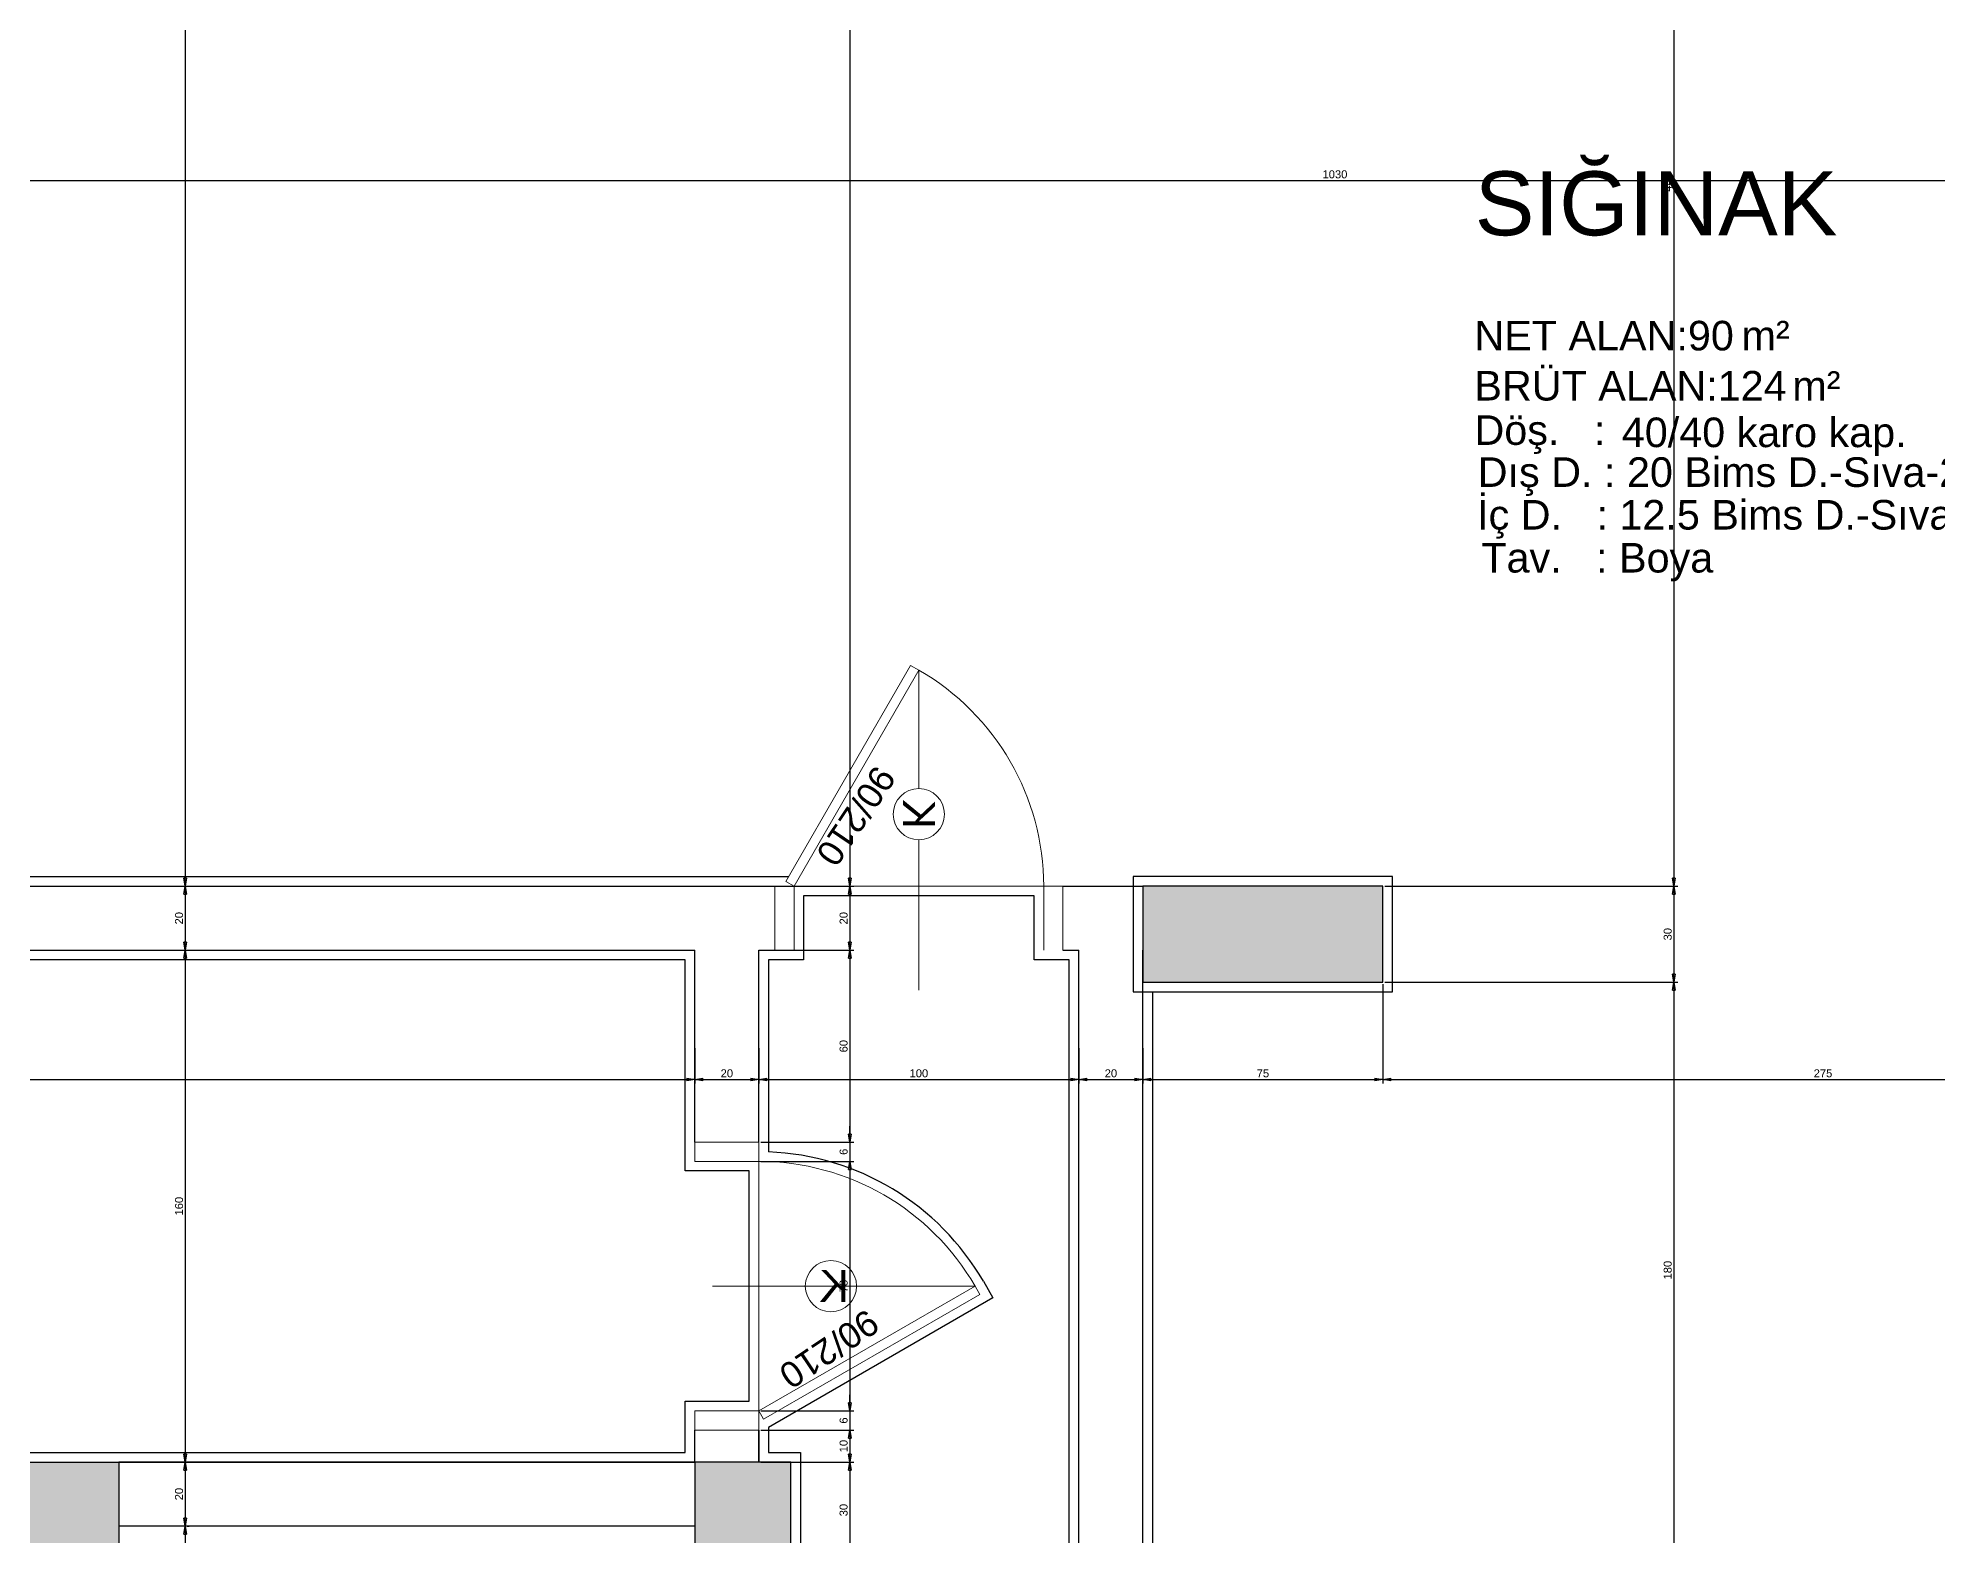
# Model space of a CAD drawing. Header units: millimetres. Extents: x -502 to 9998, y 2906 to 6004.
# Drawn here: x 1297 to 1891, y 4405 to 4873 of the extents above; entities that cross this region are included whole.
import ezdxf
from ezdxf.enums import TextEntityAlignment as Align

# ---------------------------------------------------------------- set-up
doc = ezdxf.new("R2010")
doc.units = ezdxf.units.MM
for name, color, linetype, lineweight in [('Duvar', 140, 'Continuous', 30), ('kapı pencere', 30, 'Continuous', 20), ('YAZı', 30, 'Continuous', 18), ('ölçülendirme', 80, 'Continuous', 30)]:
    doc.layers.add(name, color=color, linetype=linetype, lineweight=lineweight)
doc.layers.add('kolon', color=200, linetype='Continuous')
doc.layers.add('Sıva', color=180, linetype='Continuous')
doc.styles.get("Standard").update_dxf_attribs({"font": 'arial.ttf'})
doc.styles.add('STYLE1', font='arial.ttf', dxfattribs={"height": 20})

# ---------------------------------------------------------------- blocks, each defined once
blk = doc.blocks.new('_Closed')
at = {"color": 0, "linetype": 'ByBlock', "lineweight": -2}
for p, q in [((-1, 0.17), (0, 0)), ((-1, 0.17), (-1, -0.17)), ((0, 0), (-1, -0.17)), ((0, 0), (-1, 0))]:
    blk.add_line(p, q, dxfattribs=at)

msp = doc.modelspace()

# ---------------------------------------------------------------- hatches: boundary and pattern name
at = {"layer": 'kolon'}
h = msp.add_hatch(dxfattribs=at)
h.set_pattern_fill('ANGLE', color=256)
h.set_pattern_definition([(0, (0, 0), (0, 6.985), [5.08, -1.905]), (90, (0, 0), (-6.985, 4e-16), [5.08, -1.905])])
h.paths.add_polyline_path([(4787.34, 4657.42), (4817.34, 4657.42), (4817.34, 4582.42), (4787.34, 4582.42)])
h.paths.add_polyline_path([(5002.34, 3757.42), (4927.34, 3757.42), (4927.34, 3727.42), (5002.34, 3727.42)])
h.paths.add_polyline_path([(4987.34, 4077.42), (4927.34, 4077.42), (4927.34, 4047.42), (4987.34, 4047.42)])
h.paths.add_polyline_path([(4922.34, 4427.42), (4952.34, 4427.42), (4952.34, 4367.42), (4922.34, 4367.42)])
h.paths.add_polyline_path([(5157.34, 4107.42), (5127.34, 4107.42), (5127.34, 4047.42), (5157.34, 4047.42)])
h.paths.add_polyline_path([(5162.34, 4427.42), (5132.34, 4427.42), (5132.34, 4367.42), (5162.34, 4367.42)])
h.paths.add_polyline_path([(5347.34, 4607.42), (5272.34, 4607.42), (5272.34, 4577.42), (5347.34, 4577.42)])
h.paths.add_polyline_path([(5652.34, 4607.42), (5622.34, 4607.42), (5622.34, 4547.42), (5652.34, 4547.42)])
h.paths.add_polyline_path([(5652.34, 4087.42), (5622.34, 4087.42), (5622.34, 4027.42), (5652.34, 4027.42)])
h.paths.add_polyline_path([(5652.34, 3787.42), (5622.34, 3787.42), (5622.34, 3727.42), (5652.34, 3727.42)])
h.paths.add_polyline_path([(5847.34, 4077.42), (5792.34, 4077.42), (5792.34, 4047.42), (5847.34, 4047.42)])
h.paths.add_polyline_path([(5872.34, 4417.42), (5812.34, 4417.42), (5812.34, 4387.42), (5872.34, 4387.42)])
h.paths.add_polyline_path([(5872.34, 4892.42), (5822.34, 4892.42), (5822.34, 4847.42), (5872.34, 4847.42)])
h.paths.add_polyline_path([(4817.34, 5222.42), (4787.34, 5222.42), (4787.34, 5147.42), (4817.34, 5147.42)], flags=17)
h.paths.add_polyline_path([(5657.34, 5102.42), (5622.34, 5102.42), (5622.34, 5022.42), (5657.34, 5022.42)])
h.paths.add_polyline_path([(5297.34, 5222.42), (5272.34, 5222.42), (5272.34, 5047.42), (5297.34, 5047.42)])
h.paths.add_polyline_path([(4602.34, 3757.42), (4677.34, 3757.42), (4677.34, 3727.42), (4602.34, 3727.42)])
h.paths.add_polyline_path([(4617.34, 4077.42), (4677.34, 4077.42), (4677.34, 4047.42), (4617.34, 4047.42)])
h.paths.add_polyline_path([(4682.34, 4427.42), (4652.34, 4427.42), (4652.34, 4367.42), (4682.34, 4367.42)])
h.paths.add_polyline_path([(4447.34, 4107.42), (4477.34, 4107.42), (4477.34, 4047.42), (4447.34, 4047.42)])
h.paths.add_polyline_path([(4442.34, 4427.42), (4472.34, 4427.42), (4472.34, 4367.42), (4442.34, 4367.42)])
h.paths.add_polyline_path([(4257.34, 4607.42), (4332.34, 4607.42), (4332.34, 4577.42), (4257.34, 4577.42)])
h.paths.add_polyline_path([(3952.34, 4607.42), (3982.34, 4607.42), (3982.34, 4547.42), (3952.34, 4547.42)])
h.paths.add_polyline_path([(3952.34, 4087.42), (3982.34, 4087.42), (3982.34, 4027.42), (3952.34, 4027.42)])
h.paths.add_polyline_path([(3952.34, 3787.42), (3982.34, 3787.42), (3982.34, 3727.42), (3952.34, 3727.42)])
h.paths.add_polyline_path([(3757.34, 4077.42), (3812.34, 4077.42), (3812.34, 4047.42), (3757.34, 4047.42)])
h.paths.add_polyline_path([(3732.34, 4417.42), (3792.34, 4417.42), (3792.34, 4387.42), (3732.34, 4387.42)])
h.paths.add_polyline_path([(3732.34, 4892.42), (3782.34, 4892.42), (3782.34, 4847.42), (3732.34, 4847.42)])
h.paths.add_polyline_path([(4787.34, 5222.42), (4817.34, 5222.42), (4817.34, 5147.42), (4787.34, 5147.42)], flags=17)
h.paths.add_polyline_path([(3947.34, 5102.42), (3982.34, 5102.42), (3982.34, 5022.42), (3947.34, 5022.42)])
h.paths.add_polyline_path([(4307.34, 5222.42), (4332.34, 5222.42), (4332.34, 5047.42), (4307.34, 5047.42)])
h.paths.add_polyline_path([(1157.73, 4657.42), (1187.73, 4657.42), (1187.73, 4582.42), (1157.73, 4582.42)])
h.paths.add_polyline_path([(1372.73, 3757.42), (1297.73, 3757.42), (1297.73, 3727.42), (1372.73, 3727.42)])
h.paths.add_polyline_path([(1357.73, 4077.42), (1297.73, 4077.42), (1297.73, 4047.42), (1357.73, 4047.42)])
h.paths.add_polyline_path([(1292.73, 4427.42), (1322.73, 4427.42), (1322.73, 4367.42), (1292.73, 4367.42)])
h.paths.add_polyline_path([(1527.73, 4107.42), (1497.73, 4107.42), (1497.73, 4047.42), (1527.73, 4047.42)])
h.paths.add_polyline_path([(1532.73, 4427.42), (1502.73, 4427.42), (1502.73, 4367.42), (1532.73, 4367.42)])
h.paths.add_polyline_path([(1717.73, 4607.42), (1642.73, 4607.42), (1642.73, 4577.42), (1717.73, 4577.42)])
h.paths.add_polyline_path([(2022.73, 4607.42), (1992.73, 4607.42), (1992.73, 4547.42), (2022.73, 4547.42)])
h.paths.add_polyline_path([(2022.73, 4087.42), (1992.73, 4087.42), (1992.73, 4027.42), (2022.73, 4027.42)])
h.paths.add_polyline_path([(2022.73, 3787.42), (1992.73, 3787.42), (1992.73, 3727.42), (2022.73, 3727.42)])
h.paths.add_polyline_path([(2217.73, 4077.42), (2162.73, 4077.42), (2162.73, 4047.42), (2217.73, 4047.42)])
h.paths.add_polyline_path([(2242.73, 4417.42), (2182.73, 4417.42), (2182.73, 4387.42), (2242.73, 4387.42)])
h.paths.add_polyline_path([(2242.73, 4892.42), (2192.73, 4892.42), (2192.73, 4847.42), (2242.73, 4847.42)])
h.paths.add_polyline_path([(1187.73, 5222.42), (1157.73, 5222.42), (1157.73, 5147.42), (1187.73, 5147.42)], flags=17)
h.paths.add_polyline_path([(2027.73, 5102.42), (1992.73, 5102.42), (1992.73, 5022.42), (2027.73, 5022.42)])
h.paths.add_polyline_path([(1667.73, 5222.42), (1642.73, 5222.42), (1642.73, 5047.42), (1667.73, 5047.42)])
h.paths.add_polyline_path([(972.73, 3757.42), (1047.73, 3757.42), (1047.73, 3727.42), (972.73, 3727.42)])
h.paths.add_polyline_path([(987.73, 4077.42), (1047.73, 4077.42), (1047.73, 4047.42), (987.73, 4047.42)])
h.paths.add_polyline_path([(1052.73, 4427.42), (1022.73, 4427.42), (1022.73, 4367.42), (1052.73, 4367.42)])
h.paths.add_polyline_path([(817.73, 4107.42), (847.73, 4107.42), (847.73, 4047.42), (817.73, 4047.42)])
h.paths.add_polyline_path([(812.73, 4427.42), (842.73, 4427.42), (842.73, 4367.42), (812.73, 4367.42)])
h.paths.add_polyline_path([(627.73, 4607.42), (702.73, 4607.42), (702.73, 4577.42), (627.73, 4577.42)])
h.paths.add_polyline_path([(322.73, 4607.42), (352.73, 4607.42), (352.73, 4547.42), (322.73, 4547.42)])
h.paths.add_polyline_path([(322.73, 4087.42), (352.73, 4087.42), (352.73, 4027.42), (322.73, 4027.42)])
h.paths.add_polyline_path([(322.73, 3787.42), (352.73, 3787.42), (352.73, 3727.42), (322.73, 3727.42)])
h.paths.add_polyline_path([(127.73, 4077.42), (182.73, 4077.42), (182.73, 4047.42), (127.73, 4047.42)])
h.paths.add_polyline_path([(102.73, 4417.42), (162.73, 4417.42), (162.73, 4387.42), (102.73, 4387.42)])
h.paths.add_polyline_path([(102.73, 4892.42), (152.73, 4892.42), (152.73, 4847.42), (102.73, 4847.42)])
h.paths.add_polyline_path([(1157.73, 5222.42), (1187.73, 5222.42), (1187.73, 5147.42), (1157.73, 5147.42)], flags=17)
h.paths.add_polyline_path([(317.73, 5102.42), (352.73, 5102.42), (352.73, 5022.42), (317.73, 5022.42)])
h.paths.add_polyline_path([(677.73, 5222.42), (702.73, 5222.42), (702.73, 5047.42), (677.73, 5047.42)])

# ---------------------------------------------------------------- linework, layer by layer
at = {"layer": 'Duvar'}
for p, q in [((1187.73, 4607.42), (1527.73, 4607.42)), ((1617.73, 4607.42), (1642.73, 4607.42)), ((1187.73, 4587.42), (1502.73, 4587.42)), ((1502.73, 4527.42), (1502.73, 4587.42)), ((1522.73, 4527.42), (1522.73, 4587.42)), ((1522.73, 4587.42), (1527.73, 4587.42)), ((1617.73, 4587.42), (1622.73, 4587.42)), ((1622.73, 4397.42), (1622.73, 4587.42)), ((1642.73, 4397.42), (1642.73, 4587.42)), ((1502.73, 4427.42), (1502.73, 4437.42)), ((1522.73, 4427.42), (1522.73, 4437.42)), ((1502.73, 4427.42), (1322.73, 4427.42)), ((1502.73, 4407.42), (1322.73, 4407.42))]:
    msp.add_line(p, q, dxfattribs=at)
at = {"layer": 'kapı pencere'}
for p, q in [((1531.14, 4608.92), (1570.14, 4676.47)), ((1570.14, 4676.47), (1572.73, 4674.97)), ((1572.73, 4674.97), (1533.73, 4607.42)), ((1572.73, 4674.97), (1572.73, 4637.94)), ((1572.73, 4621.94), (1572.73, 4574.97)), ((1533.73, 4607.42), (1527.73, 4607.42)), ((1527.73, 4607.42), (1527.73, 4587.42)), ((1533.73, 4607.42), (1531.14, 4608.92)), ((1533.73, 4607.42), (1611.73, 4607.42)), ((1533.73, 4587.42), (1533.73, 4607.42)), ((1617.73, 4607.42), (1611.73, 4607.42)), ((1611.73, 4607.42), (1611.73, 4587.42)), ((1617.73, 4587.42), (1617.73, 4607.42)), ((1527.73, 4587.42), (1533.73, 4587.42)), ((1522.73, 4443.42), (1522.73, 4521.42)), ((1508.22, 4482.42), (1555.18, 4482.42)), ((1590.28, 4482.42), (1553.25, 4482.42))]:
    msp.add_line(p, q, dxfattribs=at)
for points in [[(1502.73, 4521.42), (1502.73, 4527.42), (1522.73, 4527.42), (1522.73, 4521.42)], [(1522.73, 4443.42), (1524.23, 4440.82), (1591.78, 4479.82), (1590.28, 4482.42)], [(1502.73, 4437.42), (1502.73, 4443.42), (1522.73, 4443.42), (1522.73, 4437.42)]]:
    msp.add_lwpolyline(points, close=True, dxfattribs=at)
for centre in [(1572.73, 4629.94), (1545.25, 4482.42)]:
    msp.add_circle(centre, 8, dxfattribs=at)
for centre, start, end in [((1533.73, 4607.42), 0, 60), ((1522.73, 4443.42), 30, 90)]:
    msp.add_arc(centre, 78, start, end, dxfattribs=at)
at = {"layer": 'kolon'}
for points in [[(1717.73, 4607.42), (1642.73, 4607.42), (1642.73, 4577.42), (1717.73, 4577.42)], [(1292.73, 4427.42), (1322.73, 4427.42), (1322.73, 4367.42), (1292.73, 4367.42)], [(1532.73, 4427.42), (1502.73, 4427.42), (1502.73, 4367.42), (1532.73, 4367.42)]]:
    msp.add_lwpolyline(points, close=True, dxfattribs=at)
at = {"layer": 'Sıva'}
for p, q in [((1190.73, 4610.42), (1527.73, 4610.42)), ((1527.73, 4610.42), (1532, 4610.42)), ((1720.73, 4610.42), (1639.73, 4610.42)), ((1639.73, 4610.42), (1639.73, 4574.42)), ((1720.73, 4574.42), (1720.73, 4610.42)), ((1608.73, 4604.42), (1536.73, 4604.42)), ((1536.73, 4604.42), (1536.73, 4584.42)), ((1608.73, 4584.42), (1608.73, 4604.42)), ((1499.73, 4584.42), (1190.73, 4584.42)), ((1499.73, 4527.42), (1499.73, 4584.42)), ((1527.73, 4584.42), (1525.73, 4584.42)), ((1525.73, 4584.42), (1525.73, 4527.42)), ((1536.73, 4584.42), (1527.73, 4584.42)), ((1617.73, 4584.42), (1608.73, 4584.42)), ((1619.73, 4584.42), (1617.73, 4584.42)), ((1619.73, 4400.42), (1619.73, 4584.42)), ((1639.73, 4574.42), (1720.73, 4574.42)), ((1645.73, 4574.42), (1645.73, 4400.42)), ((1499.73, 4518.42), (1499.73, 4527.42)), ((1525.73, 4527.42), (1525.73, 4524.36)), ((1519.73, 4518.42), (1499.73, 4518.42)), ((1519.73, 4446.42), (1519.73, 4518.42)), ((1592.88, 4483.92), (1595.88, 4478.72)), ((1595.88, 4478.72), (1525.73, 4438.22)), ((1499.73, 4437.42), (1499.73, 4446.42)), ((1499.73, 4446.42), (1519.73, 4446.42)), ((1499.73, 4430.42), (1499.73, 4437.42)), ((1499.73, 4430.42), (1499.73, 4437.42)), ((1502.73, 4427.42), (1502.73, 4437.42)), ((1522.73, 4437.42), (1522.73, 4427.42)), ((1525.73, 4438.22), (1525.73, 4437.42)), ((1525.73, 4437.42), (1525.73, 4430.42)), ((1289.73, 4430.42), (1322.73, 4430.42)), ((1289.73, 4430.42), (1322.73, 4430.42)), ((1322.73, 4430.42), (1499.73, 4430.42)), ((1322.73, 4430.42), (1499.73, 4430.42)), ((1322.73, 4427.42), (1502.73, 4427.42)), ((1525.73, 4430.42), (1535.73, 4430.42)), ((1535.73, 4430.42), (1535.73, 4400.42)), ((1502.73, 4407.42), (1322.73, 4407.42))]:
    msp.add_line(p, q, dxfattribs=at)
msp.add_arc((1522.73, 4443.42), 81, 30, 87.87745, dxfattribs=at)
at = {"layer": 'ölçülendirme', "color": 90}
for p, q in [((1551.13, 5219.92), (1551.13, 4609.92)), ((1343.47, 5147.35), (1343.47, 4609.92)), ((1808.61, 5044.92), (1808.61, 4609.92)), ((1190.23, 4828.03), (2215.23, 4828.03)), ((1343.47, 4604.92), (1343.47, 4589.92)), ((1551.13, 4604.92), (1551.13, 4589.92)), ((1808.61, 4604.92), (1808.61, 4579.92)), ((1343.47, 4584.92), (1343.47, 4429.92)), ((1551.13, 4584.92), (1551.13, 4529.92)), ((1808.61, 4574.92), (1808.61, 4399.92)), ((845.23, 4547.03), (1500.23, 4547.03)), ((1505.23, 4547.03), (1520.23, 4547.03)), ((1525.23, 4547.03), (1620.23, 4547.03)), ((1625.23, 4547.03), (1640.23, 4547.03)), ((1645.23, 4547.03), (1715.23, 4547.03)), ((1720.23, 4547.03), (1990.23, 4547.03)), ((1551.13, 4529.92), (1551.13, 4532.42)), ((1551.13, 4527.42), (1551.13, 4521.42)), ((1551.13, 4518.92), (1551.13, 4516.42)), ((1551.13, 4518.92), (1551.13, 4445.92)), ((1551.13, 4445.92), (1551.13, 4448.42)), ((1551.13, 4443.42), (1551.13, 4437.42)), ((1551.13, 4434.92), (1551.13, 4432.42)), ((1551.13, 4434.92), (1551.13, 4429.92)), ((1343.47, 4424.92), (1343.47, 4409.92)), ((1551.13, 4424.92), (1551.13, 4399.92)), ((1343.47, 4404.92), (1343.47, 4369.92))]:
    msp.add_line(p, q, dxfattribs=at)
at = {"layer": 'ölçülendirme'}
for p, q in [((1344.1, 4607.42), (1344.72, 4607.42)), ((1344.1, 4607.42), (1344.72, 4607.42)), ((1523.36, 4607.42), (1552.38, 4607.42)), ((1523.36, 4607.42), (1552.38, 4607.42)), ((1718.36, 4607.42), (1809.86, 4607.42)), ((1718.36, 4607.42), (1809.86, 4607.42)), ((1344.1, 4587.42), (1344.72, 4587.42)), ((1344.1, 4587.42), (1344.72, 4587.42)), ((1523.36, 4587.42), (1552.38, 4587.42)), ((1523.36, 4587.42), (1552.38, 4587.42)), ((1717.73, 4576.79), (1717.73, 4545.78)), ((1717.73, 4576.79), (1717.73, 4545.78)), ((1718.36, 4577.42), (1809.86, 4577.42)), ((1718.36, 4577.42), (1809.86, 4577.42)), ((1502.73, 4556.79), (1502.73, 4545.78)), ((1502.73, 4556.79), (1502.73, 4545.78)), ((1522.73, 4556.79), (1522.73, 4545.78)), ((1522.73, 4556.79), (1522.73, 4545.78)), ((1622.73, 4556.79), (1622.73, 4545.78)), ((1622.73, 4556.79), (1622.73, 4545.78)), ((1642.73, 4556.79), (1642.73, 4545.78)), ((1642.73, 4556.79), (1642.73, 4545.78)), ((1523.36, 4527.42), (1552.38, 4527.42)), ((1523.36, 4527.42), (1552.38, 4527.42)), ((1523.36, 4521.42), (1552.38, 4521.42)), ((1523.36, 4521.42), (1552.38, 4521.42)), ((1523.36, 4443.42), (1552.38, 4443.42)), ((1523.36, 4443.42), (1552.38, 4443.42)), ((1523.36, 4437.42), (1552.38, 4437.42)), ((1523.36, 4437.42), (1552.38, 4437.42)), ((1344.1, 4427.42), (1344.72, 4427.42)), ((1344.1, 4427.42), (1344.72, 4427.42)), ((1523.36, 4427.42), (1552.38, 4427.42)), ((1523.36, 4427.42), (1552.38, 4427.42)), ((1344.1, 4407.42), (1344.72, 4407.42)), ((1344.1, 4407.42), (1344.72, 4407.42))]:
    msp.add_line(p, q, dxfattribs=at)

# ---------------------------------------------------------------- block references
at = {"layer": 'ölçülendirme', "color": 90, "xscale": 2.5, "yscale": 2.5, "zscale": 2.5}
for p, rotation in [((1343.47, 4607.42), 270), ((1343.47, 4607.42), 90), ((1551.13, 4607.42), 270), ((1551.13, 4607.42), 90), ((1808.61, 4607.42), 270), ((1808.61, 4607.42), 90), ((1343.47, 4587.42), 270), ((1343.47, 4587.42), 90), ((1551.13, 4587.42), 270), ((1551.13, 4587.42), 90), ((1808.61, 4577.42), 270), ((1808.61, 4577.42), 90), ((1502.73, 4547.03), 180), ((1522.73, 4547.03), 180), ((1622.73, 4547.03), 180), ((1642.73, 4547.03), 180), ((1717.73, 4547.03), 180), ((1551.13, 4527.42), 270), ((1551.13, 4527.42), 270), ((1551.13, 4521.42), 90), ((1551.13, 4521.42), 90), ((1551.13, 4443.42), 270), ((1551.13, 4443.42), 270), ((1551.13, 4437.42), 90), ((1551.13, 4437.42), 90), ((1343.47, 4427.42), 270), ((1343.47, 4427.42), 90), ((1551.13, 4427.42), 270), ((1551.13, 4427.42), 90), ((1343.47, 4407.42), 270), ((1343.47, 4407.42), 90)]:
    msp.add_blockref('_Closed', p, dxfattribs=dict(at, rotation=rotation))
for p in [(1502.73, 4547.03), (1522.73, 4547.03), (1622.73, 4547.03), (1642.73, 4547.03), (1717.73, 4547.03)]:
    msp.add_blockref('_Closed', p, dxfattribs=at)

# ---------------------------------------------------------------- texts
at = {"layer": 'kapı pencere', "text_generation_flag": 2}
msp.add_text('K', height=10, rotation=270, dxfattribs=at).set_placement((1572.73, 4629.94), align=Align.MIDDLE_CENTER)
msp.add_text('K', height=10, dxfattribs=at).set_placement((1546.25, 4482.42), align=Align.MIDDLE_CENTER)
at = {"layer": 'YAZı', "style": 'STYLE1'}
msp.add_text('SIĞINAK', height=20, dxfattribs=at).set_placement((1746.41, 4810.88))
at = {"layer": 'YAZı', "ltscale": 0.5}
for s, height, p in [('NET ALAN:90 ', 9.2419, (1746.3, 4774.91)), ('m²', 9.242, (1829.76, 4774.91)), ('BRÜT ALAN:124', 9.2419, (1746.3, 4759.25)), ('m²', 9.242, (1845.65, 4759.17)), ('Döş.   : ', 9.242, (1746.33, 4745.38)), ('40/40 karo kap.', 9.2419, (1792.36, 4744.68)), ('Dış D. : 20 Bims D.-Sıva-20X20 Fayans Kap.', 9.2419, (1747.35, 4732.25)), ('İç D.   : 12.5 Bims D.-Sıva-20X20 Fayans Kap.', 9.2419, (1747.15, 4718.91)), ('Tav.   : Boya', 9.2419, (1748.47, 4705.48))]:
    msp.add_text(s, height=height, dxfattribs=at).set_placement(p)
at = {"layer": 'YAZı', "ltscale": 0.3}
for rotation, p in [(236.09723, (1559.28, 4645.77)), (213.90277, (1556.63, 4475.6))]:
    msp.add_text('90/210', height=8, rotation=rotation, dxfattribs=at).set_placement(p)
at = {"layer": 'ölçülendirme', "char_height": 2.5, "attachment_point": 5}
for s, insert in [('1030', (1702.73, 4829.94)), ('20', (1512.73, 4548.93)), ('100', (1572.73, 4548.93)), ('20', (1632.73, 4548.93)), ('75', (1680.23, 4548.93)), ('275', (1855.23, 4548.93))]:
    msp.add_mtext(s, dxfattribs=dict(at, insert=insert))
at = {"layer": 'ölçülendirme', "char_height": 2.5, "attachment_point": 5, "rotation": 90}
for s, insert in [('440', (1806.71, 4827.42)), ('20', (1341.57, 4597.42)), ('20', (1549.22, 4597.42)), ('30', (1806.71, 4592.42)), ('60', (1549.22, 4557.42)), ('6', (1549.22, 4524.42)), ('160', (1341.57, 4507.42)), ('180', (1806.71, 4487.42)), ('78', (1549.22, 4482.42)), ('6', (1549.22, 4440.42)), ('10', (1549.22, 4432.42)), ('20', (1341.57, 4417.42)), ('30', (1549.22, 4412.42))]:
    msp.add_mtext(s, dxfattribs=dict(at, insert=insert))

doc.saveas('drawing.dxf')
